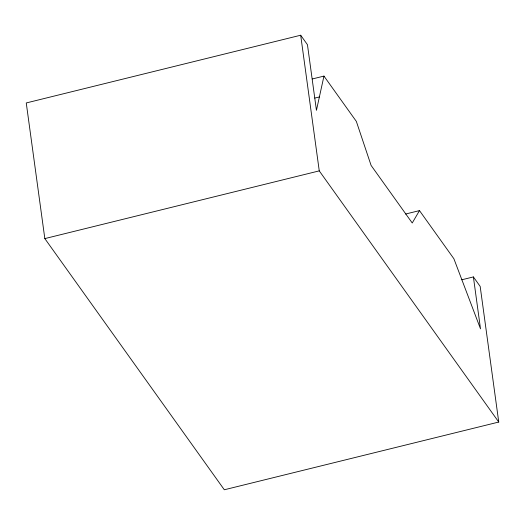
<?xml version="1.0" encoding="UTF-8"?>
<svg xmlns="http://www.w3.org/2000/svg" width="525" height="525" viewBox="0 0 525 525"><rect width="100%" height="100%" fill="white"/><g stroke="black" fill="none" stroke-linecap="round" stroke-linejoin="round"><path stroke-width="0.79" d="M312.368 78.947L323.958 76.092L316.444 110.348L307.453 44.704L300.681 35.227L26.25 102.953L44.828 238.599L224.319 489.773L498.75 422.048L480.172 286.401L473.392 276.924L461.81 279.779M473.392 276.924L480.506 328.84L453.889 258.746L419.488 210.604L412.237 222.987L371.096 165.414L356.35 121.419L323.958 76.092M314.751 98.09L319.384 96.948M44.828 238.599L319.259 170.874L498.75 422.048M405.582 214.036L419.488 210.604M300.681 35.227L319.259 170.874"/></g></svg>
